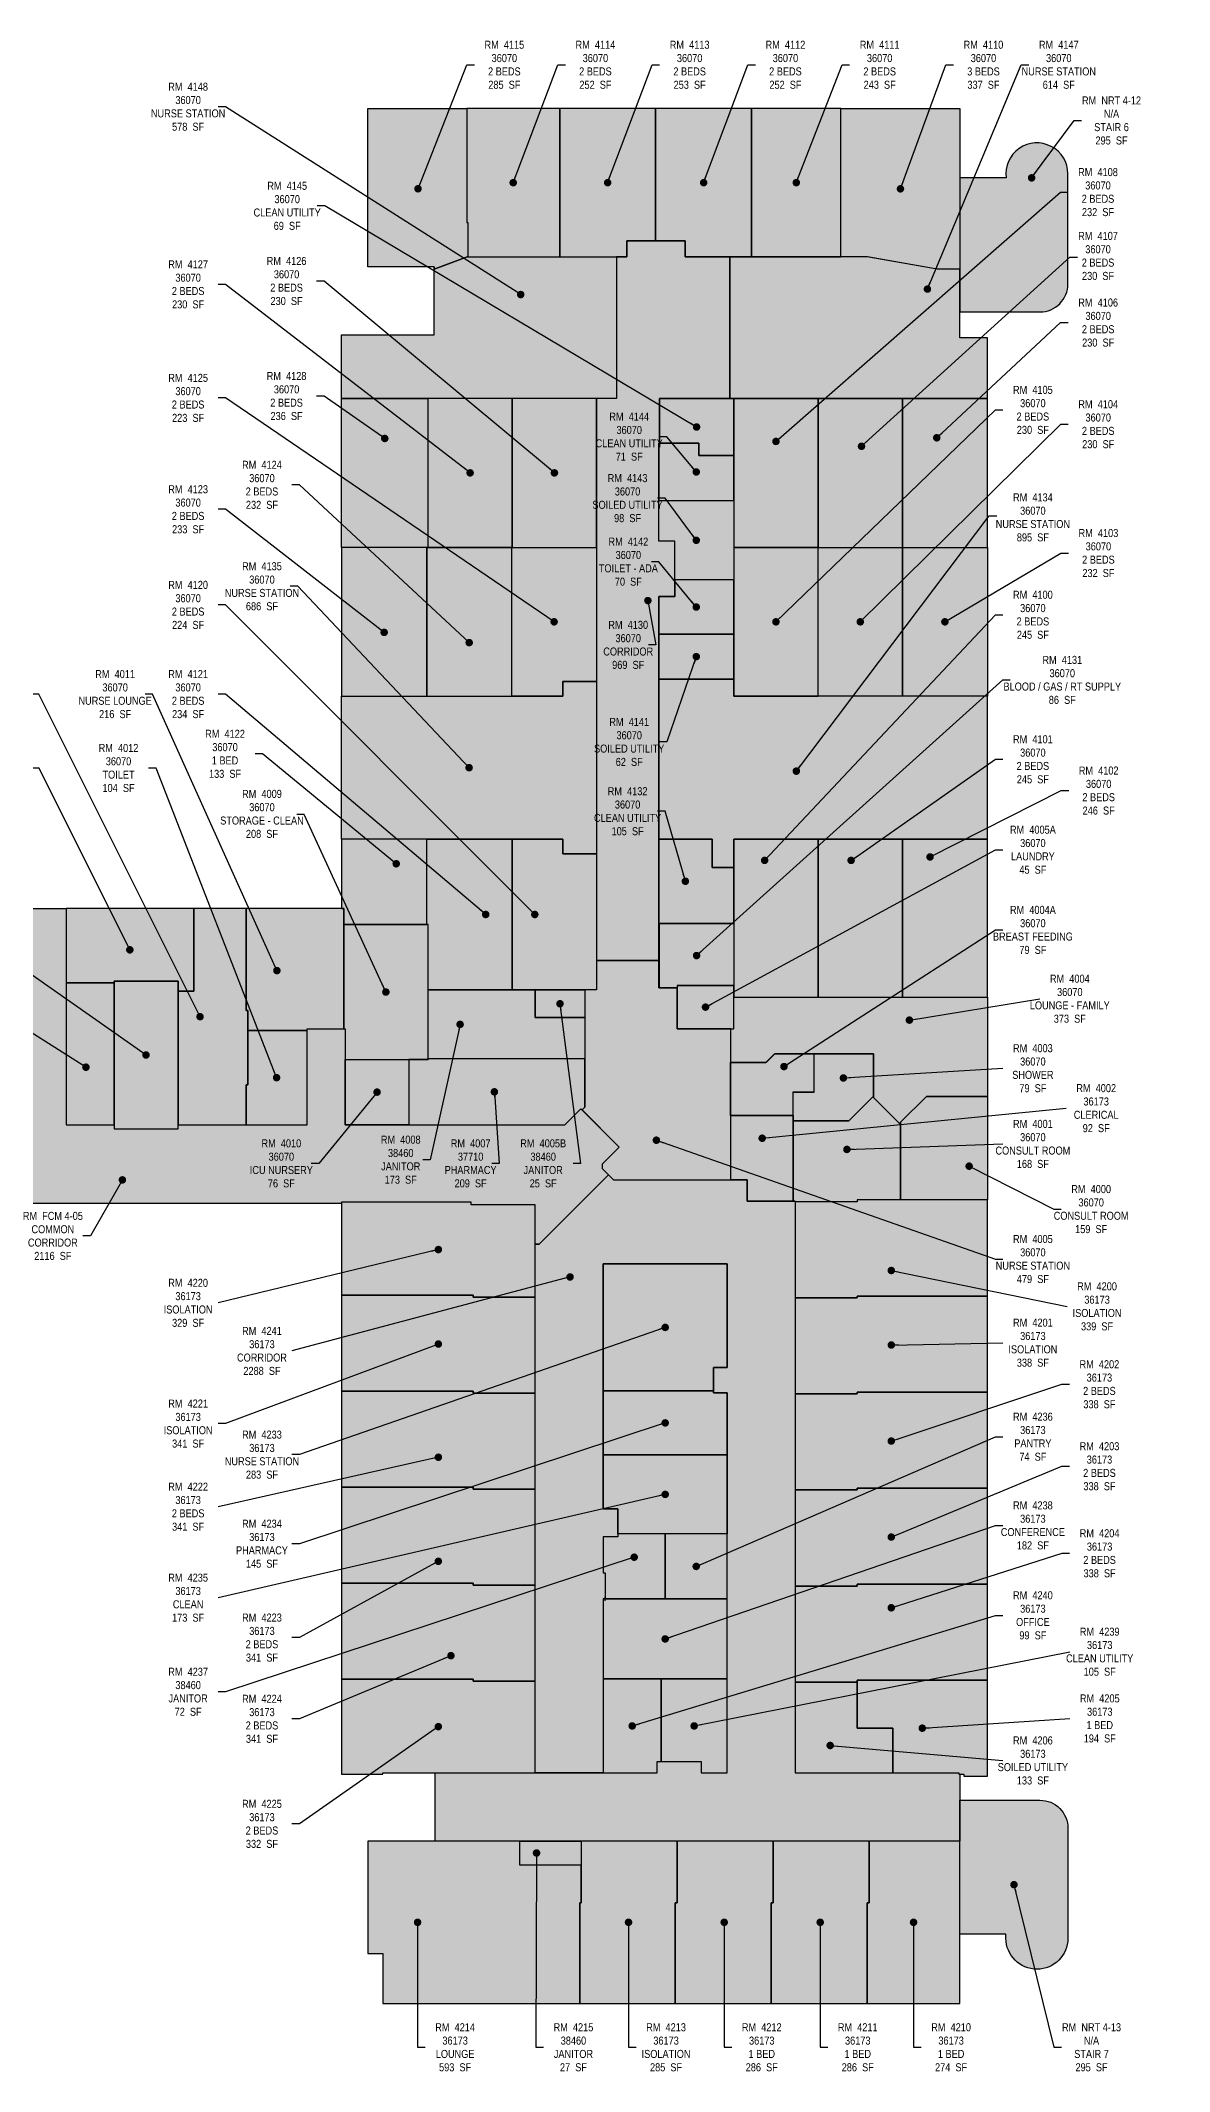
# Model space of a CAD drawing. Header units: inches. Extents: x 1552 to 7820, y 1550 to 4851.
# Drawn here: x 5986 to 7820, y 1551 to 4851 of the extents above; entities that cross this region are included whole.
import ezdxf

# ---------------------------------------------------------------- set-up
doc = ezdxf.new("R2010")
doc.units = ezdxf.units.IN
doc.header["$MEASUREMENT"] = 0
for name, color, linetype in [('0-LABEL', 3, 'Continuous'), ('1-NRT', 200, 'Continuous'), ('1-NRT-PTN', 253, 'Continuous'), ('3-FCM', 190, 'Continuous'), ('3-FCM-PTN', 9, 'Continuous'), ('4-OCC', 6, 'Continuous'), ('4-OCC-PTN', 95, 'Continuous')]:
    doc.layers.add(name, color=color, linetype=linetype)
doc.styles.add('ArialN', font='ARIALN.TTF')
doc.dimstyles.new('AB-195', dxfattribs={"dimscale": 195, "dimtxt": 0.070312, "dimasz": 0.0625, "dimexe": 0.0625, "dimexo": 0.125, "dimgap": 0.25, "dimtad": 0, "dimdec": 4, "dimrnd": 0.0625, "dimzin": 0, "dimdsep": 46, "dimlunit": 4, "dimtxsty": 'ArialN', "dimblk": 'ARCHTICK', "dimcen": 0.0625, "dimclrd": 256, "dimclre": 256, "dimclrt": 256, "dimadec": 0, "dimazin": 0, "dimtfac": 1, "dimtdec": 4, "dimtofl": 0, "dimtmove": 2, "dimatfit": 3, "dimldrblk": 'DOT', "dimfxl": 1, "dimfrac": 2, "dimtolj": 1, "dimtzin": 0, "dimlwd": -1, "dimlwe": -1, "dimarcsym": 0})

# ---------------------------------------------------------------- blocks, each defined once
blk = doc.blocks.new('_ArchTick')
at = {"const_width": 0.15}
blk.add_lwpolyline([(-0.5, -0.5), (0.5, 0.5)], dxfattribs=at)
blk = doc.blocks.new('_Dot')
at = {"lineweight": -2}
blk.add_line((-0.5, 0), (-1, 0), dxfattribs=at)
at = {"const_width": 0.5}
blk.add_lwpolyline([(-0.25, 0, 1), (0.25, 0, 1)], format="xyb", close=True, dxfattribs=at)

msp = doc.modelspace()

# ---------------------------------------------------------------- hatches: boundary and pattern name
at = {"layer": '1-NRT-PTN'}
h = msp.add_hatch(color=256, dxfattribs=at)
edge = h.paths.add_edge_path()
edge.add_line((7480, 4410), (7610, 4410))
edge.add_arc((7610, 4455.5), 45.5, 270, 360)
edge.add_line((7655.5, 4455.5), (7655.5, 4634.3))
edge.add_arc((7605.1, 4634.3), 50.4, 359.9995, 547.4137)
edge.add_line((7555.2, 4627.7), (7480, 4627.7))
edge.add_line((7480, 4627.7), (7480, 4410))
msp.add_hatch(color=256, dxfattribs=at).paths.add_polyline_path([(6105.3, 3322.7), (6105.3, 3165.2), (6105.3, 3082.7), (6209.3, 3082.7), (6209.3, 3322.7)])
h = msp.add_hatch(color=256, dxfattribs=at)
edge = h.paths.add_edge_path()
edge.add_line((7480, 1774.2), (7480, 1992))
edge.add_line((7480, 1992), (7610, 1992))
edge.add_arc((7610, 1946.5), 45.5, 0, 90, ccw=False)
edge.add_line((7655.5, 1946.5), (7655.5, 1767.7))
edge.add_arc((7605.1, 1767.7), 50.4, -180, 0, ccw=False)
edge.add_line((7554.7, 1767.7), (7554.7, 1774.2))
edge.add_line((7554.7, 1774.2), (7480, 1774.2))
at = {"layer": '3-FCM-PTN'}
msp.add_hatch(color=256, dxfattribs=at).paths.add_polyline_path([(5387, 2957.2), (5387, 3090.5), (5546.3, 3090.5), (5546.3, 3113.2), (5601.5, 3113.2), (5601.5, 3082.7), (5925.3, 3082.7), (5925.3, 3323.2), (5857, 3323.2), (5857, 3321.2), (5546.3, 3321.2), (5546.3, 3318), (5387, 3318), (5387, 3444.7), (5442.3, 3444.7), (5442.3, 3438.2), (5651, 3438.2), (5651, 3440.5), (6027.3, 3440.5), (6027.3, 3089.2), (6105.3, 3089.2), (6105.3, 3082.7), (6209.3, 3082.7), (6209.3, 3089.2), (6419, 3089.2), (6419, 3245), (6481, 3245), (6481, 3089.2), (6838, 3089.2), (6864.1, 3115.3), (6926.3, 3053), (6898.8, 3025.5), (6898.8, 3018.2), (6908.8, 3008.2), (6796.3, 2895.6), (6789.8, 2895.6), (6789.8, 2959.2), (6685.8, 2959.2), (6685.8, 2963.7), (6481, 2963.7), (6475, 2963.7), (6475, 2961.5), (5651, 2961.5), (5651, 2963.7), (5442.3, 2963.7), (5442.3, 2957.2)])
at = {"layer": '4-OCC-PTN'}
for color, points in [(14, [(6518, 4740.5), (6678.5, 4740.5), (6678.5, 4555.5), (6680.5, 4555.5), (6680.5, 4499.5), (6625.5, 4479.7), (6625.5, 4483.5), (6518, 4483.5)]), (14, [(6829.5, 4499.5), (6829.5, 4740.5), (6678.5, 4740.5), (6678.5, 4555.5), (6680.5, 4555.5), (6680.5, 4499.5)]), (14, [(6829.5, 4499.5), (6938.5, 4499.5), (6938.5, 4525.5), (6983, 4525.5), (6985.5, 4525.5), (6985.5, 4740.5), (6829.5, 4740.5)]), (14, [(6985.5, 4525.5), (7033.5, 4525.6), (7033.5, 4499.5), (7139, 4499.5), (7141.5, 4499.5), (7141.5, 4740.5), (6985.5, 4740.5)]), (14, [(7286.5, 4499.5), (7286.5, 4740.5), (7141.5, 4740.5), (7141.5, 4499.5)]), (14, [(7286.5, 4499.5), (7286.5, 4740.5), (7480, 4740.5), (7480, 4479.5), (7443.2, 4479.5), (7332, 4499.1), (7329.8, 4499.5)]), (14, [(6990.5, 3356.5), (6990.5, 3947.5), (7016.5, 3947.5), (7016.5, 4037.5), (6990.5, 4037.5), (6990.5, 4196.5), (6991.5, 4196.5), (6991.5, 4269.5), (7106.2, 4269.5), (7106.2, 4499.5), (7033.5, 4499.5), (7033.5, 4525.6), (6938.5, 4525.5), (6938.5, 4499.5), (6922, 4499.5), (6922, 4269.5), (6889.5, 4269.5), (6889.5, 3356.5)]), (14, [(6475, 4373), (6625.5, 4373), (6625.5, 4479.7), (6631.4, 4481.9), (6679, 4499.5), (6685, 4499.5), (6922, 4499.5), (6922, 4269.5), (6475, 4269.5)]), (14, [(7106.2, 4269.5), (7524.5, 4269.5), (7524.5, 4367.7), (7480, 4367.7), (7480, 4479.5), (7443.2, 4479.5), (7329.8, 4499.5), (7106.2, 4499.5)]), (14, [(6475, 4269.5), (6613, 4269.5), (6615.5, 4269.5), (6615.5, 4027.5), (6475, 4027.5)]), (14, [(6752.5, 4027.5), (6752.5, 4269.5), (6615.5, 4269.5), (6615.5, 4027.5)]), (14, [(6889.5, 4027.5), (6889.5, 4269.5), (6752.5, 4269.5), (6752.5, 4027.5)]), (14, [(7106.2, 4269.5), (6991.5, 4269.5), (6991.5, 4200), (6991.5, 4196.5), (7055.5, 4196.5), (7055.5, 4176.5), (7110, 4176.5), (7112.5, 4176.5), (7112.5, 4269.5)]), (14, [(7249.5, 4027.5), (7249.5, 4269.5), (7112.5, 4269.5), (7112.5, 4027.5)]), (14, [(7386.5, 4027.5), (7386.5, 4269.5), (7249.5, 4269.5), (7249.5, 4027.5)]), (14, [(7524.5, 4027.5), (7524.5, 4269.5), (7386.5, 4269.5), (7386.5, 4027.5)]), (14, [(6990.5, 4103.5), (7112.5, 4103.5), (7112.5, 4176.5), (7055.5, 4176.5), (7055.5, 4196.5), (6993, 4196.5), (6990.5, 4196.5)]), (14, [(7016.5, 4037.5), (6990.5, 4037.5), (6990.5, 4103.5), (7112.5, 4103.5), (7112.5, 3977), (7112.5, 3974.5), (7016.5, 3974.5)]), (14, [(6613.5, 3785.5), (6613.5, 4027.5), (6475, 4027.5), (6475, 3785.5)]), (14, [(6751.5, 3785.5), (6751.5, 4027.5), (6613.5, 4027.5), (6613.5, 3785.5)]), (14, [(6751.5, 4027.5), (6889.5, 4027.5), (6889.5, 3809.5), (6834.5, 3809.5), (6834.5, 3785.5), (6751.5, 3785.5)]), (14, [(7249.5, 4027.5), (7112.5, 4027.5), (7112.5, 3785.5), (7249.5, 3785.5)]), (14, [(7249.5, 3785.5), (7249.5, 4027.5), (7386.5, 4027.5), (7386.5, 3785.5)]), (14, [(7386.5, 3785.5), (7386.5, 4027.5), (7524.5, 4027.5), (7524.5, 3785.5)]), (14, [(6990.5, 3886.5), (7112.5, 3886.5), (7112.5, 3974.5), (7016.5, 3974.5), (7016.5, 3947.5), (6990.5, 3947.5)]), (14, [(6990.5, 3813.5), (7112.5, 3813.5), (7112.5, 3886.5), (6990.5, 3886.5)]), (14, [(6475, 3553.5), (6475, 3785.5), (6834.5, 3785.5), (6834.5, 3809.5), (6887, 3809.5), (6889.5, 3809.5), (6889.5, 3529.5), (6834.5, 3529.5), (6834.5, 3553.5)]), (14, [(7112.5, 3553.5), (7524.5, 3553.5), (7524.5, 3785.5), (7112.5, 3785.5), (7112.5, 3813.5), (6990.5, 3813.5), (6990.5, 3553.5), (7077.5, 3553.5), (7077.5, 3507.5), (7110, 3507.5), (7112.5, 3507.5)]), (14, [(6613.5, 3424), (6613.5, 3553.5), (6475, 3553.5), (6475, 3440.5), (6478.5, 3440.5), (6478.5, 3414.5), (6613.5, 3414.5)]), (14, [(6752.5, 3553.5), (6752.5, 3308.5), (6615.7, 3308.5), (6615.7, 3414.5), (6613.5, 3414.5), (6613.5, 3553.5)]), (14, [(6834.5, 3553.5), (6834.5, 3529.5), (6887, 3529.5), (6889.5, 3529.5), (6889.5, 3308.5), (6752.5, 3308.5), (6752.5, 3553.5)]), (14, [(6990.5, 3553.5), (6990.5, 3416.5), (7010, 3416.5), (7112.5, 3416.5), (7112.5, 3507.5), (7077.5, 3507.5), (7077.5, 3553.5)]), (14, [(7112.5, 3296.5), (7245, 3296.5), (7249.5, 3296.5), (7249.5, 3553.5), (7112.5, 3553.5)]), (14, [(7386.5, 3296.5), (7386.5, 3553.5), (7249.5, 3553.5), (7249.5, 3296.5)]), (14, [(7386.5, 3296.5), (7524.5, 3296.5), (7524.5, 3553.5), (7386.5, 3553.5)]), (44, [(6027.3, 3320.2), (6105.3, 3320.2), (6105.3, 3322.7), (6209.3, 3322.7), (6209.3, 3306.7), (6234.8, 3306.7), (6234.8, 3440.5), (6027.3, 3440.5)]), (237, [(6320, 3089.2), (6320, 3151.8), (6320, 3154.3), (6323, 3154.3), (6323, 3275.2), (6320, 3275.2), (6320, 3440.5), (6234.8, 3440.5), (6234.8, 3306.7), (6209.3, 3306.7), (6209.3, 3089.2)]), (14, [(6478.5, 3245), (6478.5, 3440.5), (6320, 3440.5), (6320, 3275.2), (6323, 3275.2), (6323, 3242.5), (6419, 3242.5), (6419, 3245)]), (14, [(6615.7, 3195.5), (6615.7, 3414.5), (6478.5, 3414.5), (6478.5, 3245), (6481, 3245), (6481, 3195.5)]), (14, [(6991, 3312), (7018.5, 3312), (7021, 3312), (7021, 3313), (7021, 3315.5), (7113, 3315.5), (7113, 3416.5), (6991, 3416.5)]), (14, [(7107.5, 3000), (7107.5, 3245.5), (7020.5, 3245.5), (7020.5, 3312), (6990.5, 3312), (6990.5, 3356.5), (6889.5, 3356.5), (6889.5, 3308.5), (6870.5, 3308.5), (6870.5, 3118.2), (6865.8, 3113.5), (6926.3, 3053), (6898.8, 3025.5), (6898.8, 3018.2), (6917, 3000)]), (20, [(6027.3, 3320.2), (6027.3, 3089.2), (6105.3, 3089.2), (6105.3, 3320.2)]), (201, [(6870.5, 3263.5), (6870.5, 3196.5), (6615.7, 3196.5), (6615.7, 3308.5), (6789.5, 3308.5), (6789.5, 3263.5)]), (201, [(6868, 3263.5), (6789.5, 3263.5), (6789.5, 3308.5), (6870.5, 3308.5), (6870.5, 3263.5)]), (14, [(7020.5, 3315.5), (7020.5, 3245.5), (7112.5, 3245.5), (7112.5, 3315.5)]), (14, [(7107.5, 3190.5), (7107.5, 3245.5), (7112.5, 3245.5), (7112.5, 3296.5), (7524.5, 3296.5), (7524.5, 3135.5), (7425.6, 3135.5), (7383.5, 3093.4), (7383.5, 3089.6), (7339.5, 3133.6), (7339.5, 3204.5), (7179, 3204.5), (7165, 3190.5)]), (14, [(6419, 3242.5), (6323, 3242.5), (6323, 3154.3), (6320, 3154.3), (6320, 3089.2), (6419, 3089.2)]), (14, [(7109.5, 3190.5), (7164.5, 3190.5), (7178.5, 3204.5), (7242.5, 3204.5), (7242.5, 3145), (7242.5, 3142.5), (7208.5, 3142.5), (7208.5, 3107), (7208.5, 3104.5), (7107, 3104.5), (7107, 3190.5)]), (14, [(7243, 3204.5), (7339.5, 3204.5), (7339.5, 3133.6), (7338.5, 3134.7), (7299.3, 3095.5), (7209, 3095.5), (7209, 3142.5), (7243, 3142.5)]), (14, [(6584.5, 3195.5), (6481, 3195.5), (6481, 3089.2), (6584.5, 3089.2)]), (77, [(6868, 3196.5), (6615.7, 3196.5), (6615.7, 3195.5), (6584.5, 3195.5), (6584.5, 3089.2), (6838, 3089.2), (6864.1, 3115.3), (6865.8, 3113.5), (6870.5, 3118.2), (6870.5, 3196.5)]), (14, [(7209, 3095.5), (7299.3, 3095.5), (7338.5, 3134.7), (7383.5, 3089.6), (7383.5, 2967.2), (7381, 2967.2), (7313, 2967.2), (7313, 2964), (7309.8, 2964), (7212.3, 2964), (7212.3, 2965), (7209, 2965)]), (14, [(7383.5, 2967.2), (7383.5, 3093.4), (7425.6, 3135.5), (7516.5, 3135.5), (7524.5, 3135.5), (7524.5, 2967.2)]), (185, [(7209, 3104.5), (7209, 2965), (7134, 2965), (7134, 3000), (7107.5, 3000), (7107.5, 3104.5)]), (185, [(6789.8, 2895.6), (6796.3, 2895.6), (6908.8, 3008.2), (6917, 3000), (7134, 3000), (7134, 2965), (7212.3, 2965), (7212.3, 2036.2), (7478, 2036.2), (7478, 2034.2), (7480, 2034.2), (7480, 1925.7), (6627.3, 1925.7), (6627.3, 2036.2), (6988, 2036.2), (6988, 2055), (7059.5, 2055), (7059.5, 2036.2), (7101.8, 2036.2), (7101.8, 2653.7), (7079.3, 2653.7), (7079.3, 2695.2), (7101.8, 2695.2), (7101.8, 2863.2), (6900.3, 2863.2), (6900.3, 2465.5), (6923.8, 2465.5), (6923.8, 2419.7), (6900.3, 2419.7), (6900.3, 2361.2), (6903.5, 2361.2), (6903.5, 2319), (6900.3, 2319), (6900.3, 2036.3), (6789.8, 2036.3)]), (185, [(6475, 2812.7), (6689, 2812.7), (6689, 2809.5), (6789.8, 2809.5), (6789.8, 2959.2), (6685.8, 2959.2), (6685.8, 2963.7), (6475, 2963.7)]), (185, [(7212.3, 2808), (7313, 2808), (7313, 2811), (7524.5, 2811), (7524.5, 2967.2), (7313, 2967.2), (7313, 2964), (7212.3, 2964)]), (185, [(6900.3, 2657), (6900.3, 2863.2), (7101.8, 2863.2), (7101.8, 2695.2), (7079.3, 2695.2), (7079.3, 2657)]), (185, [(6475, 2656.7), (6689, 2656.7), (6689, 2653.5), (6789.8, 2653.5), (6789.8, 2809.5), (6689, 2809.5), (6689, 2812.7), (6475, 2812.7)]), (185, [(7212.3, 2652), (7313, 2652), (7313, 2655), (7524.5, 2655), (7524.5, 2811), (7313, 2811), (7313, 2808), (7212.3, 2808)]), (185, [(6475, 2500.7), (6689, 2500.7), (6689, 2497.5), (6789.8, 2497.5), (6789.8, 2653.5), (6689, 2653.5), (6689, 2656.7), (6475, 2656.7)]), (185, [(7079.3, 2657), (7079.3, 2653.7), (7101.8, 2653.7), (7101.8, 2553), (6900.3, 2553), (6900.3, 2657)]), (185, [(7212.3, 2496), (7313, 2496), (7313, 2499), (7524.5, 2499), (7524.5, 2655), (7313, 2655), (7313, 2652), (7212.3, 2652)]), (185, [(7101.8, 2424.6), (6923.8, 2424.6), (6923.8, 2465.5), (6900.3, 2465.5), (6900.3, 2553), (7101.8, 2553)]), (185, [(6475, 2344.7), (6689, 2344.7), (6689, 2341.5), (6789.8, 2341.5), (6789.8, 2497.5), (6689, 2497.5), (6689, 2500.7), (6475, 2500.7)]), (185, [(7212.3, 2340), (7313, 2340), (7313, 2343), (7524.5, 2343), (7524.5, 2499), (7313, 2499), (7313, 2496), (7212.3, 2496)]), (201, [(6923.8, 2424.6), (6923.8, 2419.7), (6900.3, 2419.7), (6900.3, 2361.2), (6903.5, 2361.2), (6903.5, 2319), (7001, 2319), (7001, 2424.6)]), (185, [(7001, 2424.6), (7001, 2319), (7101.8, 2319), (7101.8, 2424.6)]), (185, [(6475, 2188.7), (6689, 2188.7), (6689, 2185.5), (6789.8, 2185.5), (6789.8, 2341.5), (6689, 2341.5), (6689, 2344.7), (6475, 2344.7)]), (185, [(7212.3, 2184), (7313, 2184), (7313, 2187), (7524.5, 2187), (7524.5, 2343), (7313, 2343), (7313, 2340), (7212.3, 2340)]), (185, [(6900.3, 2189), (7101.8, 2189), (7101.8, 2319), (6900.3, 2319)]), (185, [(6475, 2188.7), (6475, 2034.2), (6542, 2034.2), (6542, 2036.2), (6789.8, 2036.2), (6789.8, 2185.5), (6689, 2185.5), (6689, 2188.7)]), (185, [(6994.5, 2189), (6900.3, 2189), (6900.3, 2036.2), (6988, 2036.2), (6988, 2055), (6994.5, 2055)]), (185, [(6994.5, 2189), (6994.5, 2055), (7059.5, 2055), (7059.5, 2036.2), (7101.8, 2036.2), (7101.8, 2189)]), (185, [(7370.8, 2036.2), (7370.8, 2109.2), (7313, 2109.2), (7313, 2184), (7212.3, 2184), (7212.3, 2036.2)]), (185, [(7370.8, 2036.2), (7478, 2036.2), (7478, 2034.2), (7486.5, 2034.2), (7486.5, 2031), (7524.5, 2031), (7524.5, 2187), (7313, 2187), (7313, 2109.2), (7370.8, 2109.2)]), (185, [(6862.4, 1661.5), (6862.4, 1825), (6864.5, 1825), (6864.5, 1886.7), (6765, 1886.7), (6765, 1925.7), (6518, 1925.7), (6518, 1743), (6542, 1743), (6542, 1661.5)]), (201, [(6864.5, 1925.7), (6864.5, 1886.7), (6765, 1886.7), (6765, 1925.7)]), (185, [(7017.3, 1661.5), (7017.3, 1825), (7020.5, 1825), (7020.5, 1925.7), (6864.5, 1925.7), (6864.5, 1825), (6862.4, 1825), (6862.4, 1661.5)]), (185, [(7173.3, 1661.5), (7173.3, 1825), (7176.5, 1825), (7176.5, 1925.7), (7020.5, 1925.7), (7020.5, 1825), (7017.3, 1825), (7017.3, 1661.5)]), (185, [(7329.3, 1661.5), (7329.3, 1825), (7332.5, 1825), (7332.5, 1925.7), (7176.5, 1925.7), (7176.5, 1825), (7173.3, 1825), (7173.3, 1661.5)]), (185, [(7332.5, 1925.7), (7332.5, 1825), (7329.3, 1825), (7329.3, 1661.5), (7480, 1661.5), (7480, 1925.7)])]:
    msp.add_hatch(color=color, dxfattribs=at).paths.add_polyline_path(points)

# ---------------------------------------------------------------- linework, layer by layer
at = {"layer": '1-NRT'}
for points in [[(7480, 4410), (7610, 4410, 0.414214), (7655.5, 4455.5), (7655.5, 4634.3, 1.066888), (7555.2, 4627.7), (7480, 4627.7), (7480, 4410)], [(7480, 1774.2), (7480, 1992), (7610, 1992, -0.414214), (7655.5, 1946.5), (7655.5, 1767.7, -1), (7554.7, 1767.7), (7554.7, 1774.2), (7480, 1774.2)]]:
    msp.add_lwpolyline(points, format="xyb", dxfattribs=at)
msp.add_lwpolyline([(6105.3, 3322.7), (6105.3, 3165.2), (6105.3, 3165.2), (6105.3, 3082.7), (6209.3, 3082.7), (6209.3, 3322.7)], close=True, dxfattribs=at)
at = {"layer": '3-FCM'}
msp.add_lwpolyline([(5651, 3440.5), (6027.3, 3440.5), (6027.3, 3089.2), (6105.3, 3089.2), (6105.3, 3082.7), (6209.3, 3082.7), (6209.3, 3089.2), (6419, 3089.2), (6419, 3245), (6481, 3245), (6481, 3089.2), (6838, 3089.2), (6864.1, 3115.3), (6926.3, 3053), (6898.8, 3025.5), (6898.8, 3018.2), (6908.8, 3008.2), (6796.3, 2895.6), (6789.8, 2895.6), (6789.8, 2959.2), (6685.8, 2959.2), (6685.8, 2963.7), (6481, 2963.7), (6475, 2963.7), (6475, 2961.5), (5651, 2961.5)], dxfattribs=at)
at = {"layer": '4-OCC'}
for p, q in [((6323, 3154.3), (6323, 3275.2)), ((6903.5, 2315.7), (6903.5, 2322.2))]:
    msp.add_line(p, q, dxfattribs=at)
for points in [[(6625.5, 4479.7), (6625.5, 4483.5), (6518, 4483.5), (6518, 4740.5), (6678.5, 4740.5), (6678.5, 4555.5), (6680.5, 4555.5), (6680.5, 4499.5), (6679, 4499.5), (6625.5, 4479.7), (6625.5, 4483.5)], [(6829.5, 4499.5), (6829.5, 4740.5), (6678.5, 4740.5), (6678.5, 4555.5), (6680.5, 4555.5), (6680.5, 4499.5)], [(6829.5, 4499.5), (6938.5, 4499.5), (6938.5, 4525.5), (6983, 4525.5), (6985.5, 4525.5), (6985.5, 4740.5), (6829.5, 4740.5)], [(6985.5, 4525.5), (7033.5, 4525.6), (7033.5, 4499.5), (7139, 4499.5), (7141.5, 4499.5), (7141.5, 4740.5), (6985.5, 4740.5)], [(6990.5, 3356.5), (6990.5, 3947.5), (7016.5, 3947.5), (7016.5, 4037.5), (6990.5, 4037.5), (6990.5, 4196.5), (6991.5, 4196.5), (6991.5, 4269.5), (7106.2, 4269.5), (7106.2, 4499.5), (7033.5, 4499.5), (7033.5, 4525.6), (6938.5, 4525.5), (6938.5, 4499.5), (6922, 4499.5), (6922, 4269.5), (6889.5, 4269.5), (6889.5, 3356.5)], [(6475, 4373), (6475, 4373), (6625.5, 4373), (6625.5, 4479.7), (6631.4, 4481.9), (6679, 4499.5), (6685, 4499.5), (6922, 4499.5), (6922, 4269.5), (6475, 4269.5), (6475, 4373), (6475, 4373)], [(7106.2, 4269.5), (7524.5, 4269.5), (7524.5, 4367.7), (7480, 4367.7), (7480, 4479.5), (7443.2, 4479.5), (7329.8, 4499.5), (7106.2, 4499.5)], [(6475, 4269.5), (6613, 4269.5), (6615.5, 4269.5), (6615.5, 4027.5), (6475, 4027.5)], [(6752.5, 4027.5), (6752.5, 4269.5), (6615.5, 4269.5), (6615.5, 4027.5)], [(6889.5, 4027.5), (6889.5, 4269.5), (6752.5, 4269.5), (6752.5, 4027.5)], [(7106.2, 4269.5), (6991.5, 4269.5), (6991.5, 4200), (6991.5, 4196.5), (7055.5, 4196.5), (7055.5, 4176.5), (7110, 4176.5), (7112.5, 4176.5), (7112.5, 4269.5)], [(7249.5, 4027.5), (7249.5, 4269.5), (7112.5, 4269.5), (7112.5, 4027.5)], [(7386.5, 4027.5), (7386.5, 4269.5), (7249.5, 4269.5), (7249.5, 4027.5)], [(7524.5, 4027.5), (7524.5, 4269.5), (7386.5, 4269.5), (7386.5, 4027.5)], [(7016.5, 4037.5), (6990.5, 4037.5), (6990.5, 4103.5), (7112.5, 4103.5), (7112.5, 3977), (7112.5, 3974.5), (7016.5, 3974.5)], [(6613.5, 3785.5), (6613.5, 4027.5), (6475, 4027.5), (6475, 3785.5)], [(6751.5, 3785.5), (6751.5, 4027.5), (6613.5, 4027.5), (6613.5, 3785.5)], [(6751.5, 4027.5), (6889.5, 4027.5), (6889.5, 3809.5), (6834.5, 3809.5), (6834.5, 3785.5), (6751.5, 3785.5)], [(7249.5, 4027.5), (7112.5, 4027.5), (7112.5, 3785.5), (7249.5, 3785.5)], [(7249.5, 3785.5), (7249.5, 4027.5), (7386.5, 4027.5), (7386.5, 3785.5)], [(7386.5, 3785.5), (7386.5, 4027.5), (7524.5, 4027.5), (7524.5, 3785.5)], [(6990.5, 3813.5), (7112.5, 3813.5), (7112.5, 3886.5), (6990.5, 3886.5)], [(6475, 3553.5), (6475, 3785.5), (6834.5, 3785.5), (6834.5, 3809.5), (6887, 3809.5), (6889.5, 3809.5), (6889.5, 3529.5), (6834.5, 3529.5), (6834.5, 3553.5)], [(6613.5, 3424), (6613.5, 3553.5), (6475, 3553.5), (6475, 3440.5), (6478.5, 3440.5), (6478.5, 3414.5), (6613.5, 3414.5)], [(6752.5, 3553.5), (6752.5, 3308.5), (6615.7, 3308.5), (6615.7, 3414.5), (6613.5, 3414.5), (6613.5, 3553.5)], [(6990.5, 3553.5), (6990.5, 3416.5), (7010, 3416.5), (7112.5, 3416.5), (7112.5, 3507.5), (7077.5, 3507.5), (7077.5, 3553.5)], [(7112.5, 3296.5), (7245, 3296.5), (7249.5, 3296.5), (7249.5, 3553.5), (7112.5, 3553.5)], [(7386.5, 3296.5), (7386.5, 3553.5), (7249.5, 3553.5), (7249.5, 3296.5)], [(7386.5, 3296.5), (7524.5, 3296.5), (7524.5, 3553.5), (7386.5, 3553.5)], [(6027.3, 3320.2), (6105.3, 3320.2), (6105.3, 3322.7), (6209.3, 3322.7), (6209.3, 3306.7), (6234.8, 3306.7), (6234.8, 3440.5), (6027.3, 3440.5)], [(6320, 3089.2), (6320, 3151.8), (6320, 3154.3), (6323, 3154.3), (6323, 3275.2), (6320, 3275.2), (6320, 3440.5), (6234.8, 3440.5), (6234.8, 3306.7), (6209.3, 3306.7), (6209.3, 3089.2)], [(6478.5, 3245), (6478.5, 3440.5), (6320, 3440.5), (6320, 3275.2), (6323, 3275.2), (6323, 3242.5), (6419, 3242.5), (6419, 3245)], [(6615.7, 3195.5), (6615.7, 3414.5), (6615.7, 3414.5), (6478.5, 3414.5), (6478.5, 3245), (6481, 3245), (6481, 3195.5)], [(6991, 3312), (7018.5, 3312), (7021, 3312), (7021, 3313), (7021, 3315.5), (7113, 3315.5), (7113, 3416.5), (6991, 3416.5)], [(7107.5, 3000), (7107.5, 3245.5), (7020.5, 3245.5), (7020.5, 3312), (6990.5, 3312), (6990.5, 3356.5), (6889.5, 3356.5), (6889.5, 3308.5), (6870.5, 3308.5), (6870.5, 3118.2), (6865.8, 3113.5), (6926.3, 3053), (6898.8, 3025.5), (6898.8, 3018.2), (6917, 3000), (7107.5, 3000)], [(6027.3, 3320.2), (6027.3, 3089.2), (6105.3, 3089.2), (6105.3, 3320.2), (6027.3, 3320.2)], [(6870.5, 3263.5), (6870.5, 3196.5), (6615.7, 3196.5), (6615.7, 3308.5), (6789.5, 3308.5), (6789.5, 3263.5)], [(6868, 3263.5), (6789.5, 3263.5), (6789.5, 3308.5), (6870.5, 3308.5), (6870.5, 3263.5)], [(7020.5, 3315.5), (7020.5, 3245.5), (7112.5, 3245.5), (7112.5, 3315.5)], [(7107.5, 3190.5), (7107.5, 3245.5), (7112.5, 3245.5), (7112.5, 3296.5), (7524.5, 3296.5), (7524.5, 3135.5), (7425.6, 3135.5), (7383.5, 3093.4), (7383.5, 3089.6), (7339.5, 3133.6), (7339.5, 3204.5), (7179, 3204.5), (7165, 3190.5), (7107.5, 3190.5)], [(6419, 3242.5), (6323, 3242.5), (6323, 3154.3), (6320, 3154.3), (6320, 3089.2), (6419, 3089.2)], [(7243, 3204.5), (7339.5, 3204.5), (7339.5, 3133.6), (7338.5, 3134.7), (7299.3, 3095.5), (7209, 3095.5), (7209, 3142.5), (7243, 3142.5)], [(6584.5, 3193), (6584.5, 3089.2), (6481, 3089.2), (6481, 3195.5), (6584.5, 3195.5)], [(6868, 3196.5), (6615.7, 3196.5), (6615.7, 3195.5), (6584.5, 3195.5), (6584.5, 3089.2), (6838, 3089.2), (6864.1, 3115.3), (6865.8, 3113.5), (6870.5, 3118.2), (6870.5, 3196.5)], [(7209, 3104.5), (7209, 2965), (7134, 2965), (7134, 3000), (7107.5, 3000), (7107.5, 3104.5)], [(6789.8, 2895.6), (6796.3, 2895.6), (6908.8, 3008.2), (6917, 3000), (7134, 3000), (7134, 2965), (7212.3, 2965), (7212.3, 2036.2), (7478, 2036.2), (7478, 2034.2), (7480, 2034.2), (7480, 1925.7), (6627.3, 1925.7), (6627.3, 2036.2), (6988, 2036.2), (6988, 2055), (7059.5, 2055), (7059.5, 2036.2), (7101.8, 2036.2), (7101.8, 2653.7), (7079.3, 2653.7), (7079.3, 2695.2), (7101.8, 2695.2), (7101.8, 2863.2), (6900.3, 2863.2), (6900.3, 2465.5), (6923.8, 2465.5), (6923.8, 2419.7), (6900.3, 2419.7), (6900.3, 2361.2), (6903.5, 2361.2), (6903.5, 2319), (6900.3, 2319), (6900.3, 2036.3), (6789.8, 2036.3)], [(6475, 2812.7), (6689, 2812.7), (6689, 2809.5), (6789.8, 2809.5), (6789.8, 2959.2), (6685.8, 2959.2), (6685.8, 2963.7), (6475, 2963.7)], [(7212.3, 2808), (7313, 2808), (7313, 2811), (7524.5, 2811), (7524.5, 2967.2), (7313, 2967.2), (7313, 2964), (7212.3, 2964)], [(6900.3, 2657), (6900.3, 2863.2), (7101.8, 2863.2), (7101.8, 2695.2), (7079.3, 2695.2), (7079.3, 2657)], [(6475, 2656.7), (6689, 2656.7), (6689, 2653.5), (6789.8, 2653.5), (6789.8, 2809.5), (6689, 2809.5), (6689, 2812.7), (6475, 2812.7)], [(7212.3, 2652), (7313, 2652), (7313, 2655), (7524.5, 2655), (7524.5, 2811), (7313, 2811), (7313, 2808), (7212.3, 2808)], [(6475, 2500.7), (6689, 2500.7), (6689, 2497.5), (6789.8, 2497.5), (6789.8, 2653.5), (6689, 2653.5), (6689, 2656.7), (6475, 2656.7)], [(7079.3, 2657), (7079.3, 2653.7), (7101.8, 2653.7), (7101.8, 2553), (6900.3, 2553), (6900.3, 2657)], [(7212.3, 2496), (7313, 2496), (7313, 2499), (7524.5, 2499), (7524.5, 2655), (7313, 2655), (7313, 2652), (7212.3, 2652)], [(7101.8, 2424.6), (6923.8, 2424.6), (6923.8, 2465.5), (6900.3, 2465.5), (6900.3, 2553), (7101.8, 2553)], [(6475, 2344.7), (6689, 2344.7), (6689, 2341.5), (6789.8, 2341.5), (6789.8, 2497.5), (6689, 2497.5), (6689, 2500.7), (6475, 2500.7)], [(7212.3, 2340), (7313, 2340), (7313, 2343), (7524.5, 2343), (7524.5, 2499), (7313, 2499), (7313, 2496), (7212.3, 2496)], [(6923.8, 2424.6), (6923.8, 2419.7), (6900.3, 2419.7), (6900.3, 2361.2), (6903.5, 2361.2), (6903.5, 2319), (7001, 2319), (7001, 2424.6)], [(7001, 2424.6), (7001, 2319), (7101.8, 2319), (7101.8, 2424.6)], [(6475, 2188.7), (6689, 2188.7), (6689, 2185.5), (6789.8, 2185.5), (6789.8, 2341.5), (6689, 2341.5), (6689, 2344.7), (6475, 2344.7)], [(7212.3, 2184), (7313, 2184), (7313, 2187), (7524.5, 2187), (7524.5, 2343), (7313, 2343), (7313, 2340), (7212.3, 2340)], [(6900.3, 2189), (7101.8, 2189), (7101.8, 2319), (6900.3, 2319)], [(6475, 2188.7), (6475, 2034.2), (6542, 2034.2), (6542, 2036.2), (6789.8, 2036.2), (6789.8, 2185.5), (6689, 2185.5), (6689, 2188.7)], [(6994.5, 2189), (6900.3, 2189), (6900.3, 2036.2), (6988, 2036.2), (6988, 2055), (6994.5, 2055)], [(6994.5, 2189), (6994.5, 2055), (7059.5, 2055), (7059.5, 2036.2), (7101.8, 2036.2), (7101.8, 2189)], [(7370.8, 2036.2), (7370.8, 2109.2), (7313, 2109.2), (7313, 2184), (7212.3, 2184), (7212.3, 2036.2)], [(7370.8, 2036.2), (7478, 2036.2), (7478, 2034.2), (7486.5, 2034.2), (7486.5, 2031), (7524.5, 2031), (7524.5, 2187), (7313, 2187), (7313, 2109.2), (7370.8, 2109.2)], [(6862.4, 1661.5), (6862.4, 1825), (6864.5, 1825), (6864.5, 1886.7), (6765, 1886.7), (6765, 1925.7), (6518, 1925.7), (6518, 1743), (6542, 1743), (6542, 1661.5)], [(6864.5, 1925.7), (6864.5, 1886.7), (6864.5, 1886.7), (6765, 1886.7), (6765, 1925.7)], [(7017.3, 1661.5), (7017.3, 1825), (7020.5, 1825), (7020.5, 1925.7), (6864.5, 1925.7), (6864.5, 1825), (6862.4, 1825), (6862.4, 1661.5)], [(7173.3, 1661.5), (7173.3, 1825), (7176.5, 1825), (7176.5, 1925.7), (7020.5, 1925.7), (7020.5, 1825), (7017.3, 1825), (7017.3, 1661.5)], [(7329.3, 1661.5), (7329.3, 1825), (7332.5, 1825), (7332.5, 1925.7), (7176.5, 1925.7), (7176.5, 1825), (7173.3, 1825), (7173.3, 1661.5)], [(7332.5, 1925.7), (7332.5, 1825), (7329.3, 1825), (7329.3, 1661.5), (7480, 1661.5), (7480, 1925.7)]]:
    msp.add_lwpolyline(points, close=True, dxfattribs=at)
for points in [[(7286.5, 4499.5), (7286.5, 4740.5), (7141.5, 4740.5), (7141.5, 4499.5), (7286.5, 4499.5)], [(7286.5, 4499.5), (7286.5, 4740.5), (7480, 4740.5), (7480, 4479.5), (7443.2, 4479.5), (7332, 4499.1), (7329.8, 4499.5), (7286.5, 4499.5)], [(6990.5, 4103.5), (7112.5, 4103.5), (7112.5, 4176.5), (7055.5, 4176.5), (7055.5, 4196.5), (6993, 4196.5), (6990.5, 4196.5), (6990.5, 4103.5)], [(6990.5, 3886.5), (7112.5, 3886.5), (7112.5, 3974.5), (7016.5, 3974.5), (7016.5, 3947.5), (6990.5, 3947.5), (6990.5, 3886.5)], [(7112.5, 3553.5), (7524.5, 3553.5), (7524.5, 3785.5), (7112.5, 3785.5), (7112.5, 3813.5), (6990.5, 3813.5), (6990.5, 3553.5), (7077.5, 3553.5), (7077.5, 3507.5), (7110, 3507.5), (7112.5, 3507.5), (7112.5, 3553.5)], [(6834.5, 3553.5), (6834.5, 3529.5), (6887, 3529.5), (6889.5, 3529.5), (6889.5, 3308.5), (6752.5, 3308.5), (6752.5, 3553.5), (6834.5, 3553.5)], [(7109.5, 3190.5), (7164.5, 3190.5), (7178.5, 3204.5), (7242.5, 3204.5), (7242.5, 3145), (7242.5, 3142.5), (7208.5, 3142.5), (7208.5, 3107), (7208.5, 3104.5), (7107, 3104.5), (7107, 3190.5), (7109.5, 3190.5)], [(7209, 3095.5), (7299.3, 3095.5), (7338.5, 3134.7), (7383.5, 3089.6), (7383.5, 2967.2), (7381, 2967.2), (7313, 2967.2), (7313, 2964), (7309.8, 2964), (7212.3, 2964), (7212.3, 2965), (7209, 2965), (7209, 3095.5)], [(7383.5, 2967.2), (7383.5, 3093.4), (7425.6, 3135.5), (7516.5, 3135.5), (7524.5, 3135.5), (7524.5, 2967.2), (7383.5, 2967.2)]]:
    msp.add_lwpolyline(points, dxfattribs=at)

# ---------------------------------------------------------------- texts
at = {"layer": '0-LABEL', "char_height": 13, "attachment_point": 5, "style": 'ArialN'}
for s, insert in [('RM  4115\\P36070\\P2 BEDS\\P285  SF', (6739.6, 4811.5)), ('RM  4114\\P36070\\P2 BEDS\\P252  SF', (6887.6, 4811.5)), ('RM  4113\\P36070\\P2 BEDS\\P253  SF', (7040.7, 4811.5)), ('RM  4112\\P36070\\P2 BEDS\\P252  SF', (7196.4, 4811.5)), ('RM  4111\\P36070\\P2 BEDS\\P243  SF', (7349.5, 4811.5)), ('RM  4110\\P36070\\P3 BEDS\\P337  SF', (7518.2, 4811.5)), ('RM  4147\\P36070\\PNURSE STATION\\P614  SF', (7640.6, 4811.5)), ('RM  4148\\P36070\\PNURSE STATION\\P578  SF', (6225.7, 4743.3)), ('RM  NRT 4-12\\PN/A\\PSTAIR 6\\P295  SF', (7726.3, 4721)), ('RM  4145\\P36070\\PCLEAN UTILITY\\P69  SF', (6386.7, 4582.3)), ('RM  4108\\P36070\\P2 BEDS\\P232  SF', (7704.3, 4604.6)), ('RM  4107\\P36070\\P2 BEDS\\P230  SF', (7704.4, 4500.9)), ('RM  4127\\P36070\\P2 BEDS\\P230  SF', (6225.7, 4454.7)), ('RM  4126\\P36070\\P2 BEDS\\P230  SF', (6385.7, 4460.2)), ('RM  4106\\P36070\\P2 BEDS\\P230  SF', (7704.6, 4392.6)), ('RM  4125\\P36070\\P2 BEDS\\P223  SF', (6225.7, 4270.3)), ('RM  4128\\P36070\\P2 BEDS\\P236  SF', (6385.7, 4273.3)), ('RM  4105\\P36070\\P2 BEDS\\P230  SF', (7598.5, 4250.8)), ('RM  4104\\P36070\\P2 BEDS\\P230  SF', (7704.7, 4227.5)), ('RM  4144\\P36070\\PCLEAN UTILITY\\P71  SF', (6942.5, 4207.3)), ('RM  4124\\P36070\\P2 BEDS\\P232  SF', (6345.7, 4129)), ('RM  4123\\P36070\\P2 BEDS\\P233  SF', (6225.7, 4089.3)), ('RM  4143\\P36070\\PSOILED UTILITY\\P98  SF', (6939.8, 4107.4)), ('RM  4134\\P36070\\PNURSE STATION\\P895  SF', (7598.5, 4076.1)), ('RM  4142\\P36070\\PTOILET - ADA\\P70  SF', (6941.1, 4004.2)), ('RM  4103\\P36070\\P2 BEDS\\P232  SF', (7705, 4018.2)), ('RM  4135\\P36070\\PNURSE STATION\\P686  SF', (6345.7, 3964.2)), ('RM  4120\\P36070\\P2 BEDS\\P224  SF', (6225.7, 3933.9)), ('RM  4100\\P36070\\P2 BEDS\\P245  SF', (7598.5, 3917.9)), ('RM  4130\\P36070\\PCORRIDOR\\P969  SF', (6940.9, 3869)), ('RM  4011\\P36070\\PNURSE LOUNGE\\P216  SF', (6107.1, 3789)), ('RM  4121\\P36070\\P2 BEDS\\P234  SF', (6225.7, 3789)), ('RM  4131\\P36070\\PBLOOD / GAS / RT SUPPLY\\P86  SF', (7646.3, 3812.1)), ('RM  4122\\P36070\\P1 BED\\P133  SF', (6285.7, 3692)), ('RM  4141\\P36070\\PSOILED UTILITY\\P62  SF', (6942.5, 3711.3)), ('RM  4012\\P36070\\PTOILET\\P104  SF', (6112.6, 3669)), ('RM  4101\\P36070\\P2 BEDS\\P245  SF', (7598.5, 3683.1)), ('RM  4102\\P36070\\P2 BEDS\\P246  SF', (7705.4, 3632.3)), ('RM  4009\\P36070\\PSTORAGE - CLEAN\\P208  SF', (6345.7, 3594.4)), ('RM  4132\\P36070\\PCLEAN UTILITY\\P105  SF', (6939.9, 3598.7)), ('RM  4005A\\P36070\\PLAUNDRY\\P45  SF', (7598.5, 3536.2)), ('RM  4004A\\P36070\\PBREAST FEEDING\\P79  SF', (7598.5, 3405.9)), ('RM  4004\\P36070\\PLOUNGE - FAMILY\\P373  SF', (7658.5, 3294.1)), ('RM  4003\\P36070\\PSHOWER\\P79  SF', (7598.5, 3181.2)), ('RM  4002\\P36173\\PCLERICAL\\P92  SF', (7701.4, 3116.3)), ('RM  4008\\P38460\\PJANITOR\\P173  SF', (6571.2, 3032.6)), ('RM  4001\\P36070\\PCONSULT ROOM\\P168  SF', (7598.5, 3058.2)), ('RM  4010\\P36070\\PICU NURSERY\\P76  SF', (6377.2, 3026.6)), ('RM  4007\\P37710\\PPHARMACY\\P209  SF', (6684.8, 3026.6)), ('RM  4005B\\P38460\\PJANITOR\\P25  SF', (6802.7, 3026.6)), ('RM  4000\\P36070\\PCONSULT ROOM\\P159  SF', (7693.2, 2952.3)), ('RM  FCM 4-05\\PCOMMON\\PCORRIDOR\\P2116  SF', (6005.9, 2908.7)), ('RM  4005\\P36070\\PNURSE STATION\\P479  SF', (7598.5, 2871.2)), ('RM  4220\\P36173\\PISOLATION\\P329  SF', (6225.7, 2800)), ('RM  4200\\P36173\\PISOLATION\\P339  SF', (7702.8, 2794.3)), ('RM  4201\\P36173\\PISOLATION\\P338  SF', (7598.5, 2735.3)), ('RM  4241\\P36173\\PCORRIDOR\\P2288  SF', (6345.7, 2721.9)), ('RM  4202\\P36173\\P2 BEDS\\P338  SF', (7706.6, 2667.7)), ('RM  4221\\P36173\\PISOLATION\\P341  SF', (6225.7, 2603.8)), ('RM  4236\\P36173\\PPANTRY\\P74  SF', (7598.5, 2582.5)), ('RM  4233\\P36173\\PNURSE STATION\\P283  SF', (6345.7, 2553.4)), ('RM  4203\\P36173\\P2 BEDS\\P338  SF', (7706.7, 2534.5)), ('RM  4222\\P36173\\P2 BEDS\\P341  SF', (6225.7, 2468.8)), ('RM  4238\\P36173\\PCONFERENCE\\P182  SF', (7598.5, 2438.4)), ('RM  4234\\P36173\\PPHARMACY\\P145  SF', (6345.7, 2408.7)), ('RM  4204\\P36173\\P2 BEDS\\P338  SF', (7706.9, 2393.1)), ('RM  4235\\P36173\\PCLEAN\\P173  SF', (6225.7, 2321)), ('RM  4240\\P36173\\POFFICE\\P99  SF', (7598.5, 2292.3)), ('RM  4223\\P36173\\P2 BEDS\\P341  SF', (6345.7, 2256.1)), ('RM  4239\\P36173\\PCLEAN UTILITY\\P105  SF', (7707.1, 2233.2)), ('RM  4237\\P38460\\PJANITOR\\P72  SF', (6225.7, 2168.1)), ('RM  4224\\P36173\\P2 BEDS\\P341  SF', (6345.7, 2124.2)), ('RM  4205\\P36173\\P1 BED\\P194  SF', (7707.2, 2124.8)), ('RM  4206\\P36173\\PSOILED UTILITY\\P133  SF', (7598.5, 2056.5)), ('RM  4225\\P36173\\P2 BEDS\\P332  SF', (6345.7, 1953.5)), ('RM  4214\\P36173\\PLOUNGE\\P593  SF', (6659.6, 1590.5)), ('RM  4215\\P38460\\PJANITOR\\P27  SF', (6851.9, 1590.5)), ('RM  4213\\P36173\\PISOLATION\\P285  SF', (7002.4, 1590.5)), ('RM  4212\\P36173\\P1 BED\\P286  SF', (7157.9, 1590.5)), ('RM  4211\\P36173\\P1 BED\\P286  SF', (7313.9, 1590.5)), ('RM  4210\\P36173\\P1 BED\\P274  SF', (7465.6, 1590.5)), ('RM  NRT 4-13\\PN/A\\PSTAIR 7\\P295  SF', (7693.8, 1590.5))]:
    msp.add_mtext(s, dxfattribs=dict(at, insert=insert))

# ---------------------------------------------------------------- leaders
at = {"layer": '0-LABEL', "annotation_type": 0, "has_hookline": 1}
for points, hookline_direction, text_width in [([(6599.3, 4610.1), (6678.7, 4811.5), (6690.9, 4811.5)], 0, 62.8), ([(6754, 4620), (6826.7, 4811.5), (6838.9, 4811.5)], 0, 62.7), ([(6907.5, 4620), (6979.8, 4811.5), (6992, 4811.5)], 0, 62.7), ([(7063.5, 4620), (7135.4, 4811.5), (7147.6, 4811.5)], 0, 62.6), ([(7214, 4620), (7288.5, 4811.5), (7300.7, 4811.5)], 0, 60.7), ([(7383.3, 4610), (7457.3, 4811.5), (7469.4, 4811.5)], 0, 62.7), ([(7427.1, 4447.1), (7579.7, 4811.5), (7591.9, 4811.5)], 0, 118.4), ([(6766.2, 4438.2), (6286.7, 4743.3), (6274.5, 4743.3)], 1, 118.4), ([(7596.4, 4627.8), (7665.4, 4721), (7677.6, 4721)], 0, 94), ([(7181, 4199.6), (7643.4, 4604.6), (7655.6, 4604.6)], 0, 62.7), ([(7052, 4223), (6447.7, 4582.3), (6435.5, 4582.3)], 1, 108.4), ([(7320, 4191.7), (7658.7, 4498.9), (7670.9, 4498.9)], 0, 62.7), ([(6684, 4148.5), (6286.7, 4454.7), (6274.5, 4454.7)], 1, 62.7), ([(6821, 4148.5), (6446.7, 4460.2), (6434.5, 4460.2)], 1, 62.7), ([(7442.3, 4205.5), (7643.6, 4392.6), (7655.8, 4392.6)], 0, 62.7), ([(6820.5, 3906.5), (6286.7, 4270.3), (6274.5, 4270.3)], 1, 62.8), ([(6545.3, 4204.4), (6446.7, 4273.3), (6434.5, 4273.3)], 1, 62.7), ([(7181, 3906.5), (7537.5, 4250.8), (7549.7, 4250.8)], 0, 62.8), ([(7318, 3906.5), (7643.8, 4227.5), (7656, 4227.5)], 0, 62.7), ([(7051.5, 4150), (7003.4, 4207.3), (6991.2, 4207.3)], 1, 108.4), ([(6682.5, 3872.7), (6406.7, 4129), (6394.5, 4129)], 1, 62.7), ([(7051.5, 4039), (7000.7, 4107.4), (6988.5, 4107.4)], 1, 113.4), ([(6544.3, 3889.3), (6286.7, 4089.3), (6274.5, 4089.3)], 1, 62.7), ([(7214.1, 3663.9), (7527.5, 4078.9), (7539.7, 4078.9)], 0, 118.4), ([(7051.5, 3930.5), (6990.9, 4004.2), (6978.7, 4004.2)], 1, 95.7), ([(7455.5, 3906.5), (7644.1, 4018.2), (7656.2, 4018.2)], 0, 62.7), ([(6682.3, 3669.5), (6404, 3964.2), (6391.8, 3964.2)], 1, 118.4), ([(6789.1, 3431), (6286.7, 3933.9), (6274.5, 3933.9)], 1, 62.7), ([(6972.9, 3941), (6985.9, 3869), (6973.7, 3869)], 1, 80.1), ([(7162.6, 3518.9), (7537.5, 3917.9), (7549.7, 3917.9)], 0, 62.7), ([(7051.5, 3850), (7003.4, 3711.3), (6991.2, 3711.3)], 1, 113.4), ([(7052, 3364.2), (7549.6, 3812.1), (7561.8, 3812.1)], 0, 190), ([(6245.1, 3264.9), (5983, 3789), (5970.8, 3789)], 1, 62.7), ([(6370, 3339.8), (6168, 3789), (6155.8, 3789)], 1, 117.2), ([(6709.3, 3431), (6286.7, 3789), (6274.5, 3789)], 1, 60.7), ([(6131, 3373.6), (5983.9, 3669), (5971.7, 3669)], 1, 118.4), ([(6369.5, 3165.9), (6173.6, 3669), (6161.4, 3669)], 1, 62.6), ([(6563.9, 3513.4), (6346.7, 3692), (6334.5, 3692)], 1, 62.6), ([(7303.1, 3518.9), (7537.5, 3683.1), (7549.7, 3683.1)], 0, 60.7), ([(7431.4, 3524.5), (7644.5, 3632.3), (7656.7, 3632.3)], 0, 62.6), ([(7033.8, 3485), (7000.8, 3598.7), (6988.6, 3598.7)], 1, 108.4), ([(6547.1, 3305), (6414.5, 3593.3), (6402.3, 3593.3)], 1, 133.8), ([(7066.5, 3280.5), (7537.5, 3536.2), (7549.7, 3536.2)], 0, 73.4), ([(7194, 3183.9), (7537.5, 3405.9), (7549.7, 3405.9)], 0, 127.9), ([(6059.6, 3182.9), (5750.1, 3378.2), (5737.9, 3378.2)], 1, 144.6), ([(6157.3, 3202.7), (5906.8, 3378.2), (5894.6, 3378.2)], 1, 92.1), ([(6830, 3286), (6863.6, 3026.6), (6851.4, 3026.6)], 1, 72.6), ([(7397.8, 3259.4), (7609.7, 3294.1)], 0, 128.7), ([(6667.7, 3252.5), (6619.2, 3032.6), (6607, 3032.6)], 1, 63.1), ([(7290.6, 3165.4), (7549.7, 3181.2)], 0, 66.1), ([(6532.8, 3142.4), (6438.1, 3026.6), (6425.9, 3026.6)], 1, 101), ([(6723.4, 3142.9), (6731.3, 3026.6), (6719.2, 3026.6)], 1, 83.1), ([(7158.6, 3067.5), (7652.7, 3116.3)], 0, 71.5), ([(6986.7, 3064.3), (7537.5, 2871.2), (7549.7, 2871.2)], 0, 118.4), ([(7296.3, 3049.3), (7549.7, 3058.2)], 0, 119.8), ([(6118.9, 2999.8), (6066.8, 2908.7), (6054.6, 2908.7)], 1, 95.9), ([(7494.9, 3022.1), (7632.3, 2952.3), (7644.5, 2952.3)], 0, 119.8), ([(6632.4, 2886.6), (6274.5, 2800)], 1, 76.8), ([(6846.4, 2842.1), (6394.5, 2721.9)], 1, 80.1), ([(7368.4, 2852.6), (7654.1, 2794.3)], 0, 76.8), ([(6632.4, 2733.1), (6286.7, 2603.8), (6274.5, 2603.8)], 1, 76.8), ([(7001, 2760.1), (6406.7, 2553.4), (6394.5, 2553.4)], 1, 118.4), ([(7368.4, 2731.5), (7549.7, 2735.3)], 0, 76.8), ([(7368.4, 2575.5), (7645.6, 2667.7), (7657.8, 2667.7)], 0, 62.6), ([(7001, 2605), (6406.7, 2408.7), (6394.5, 2408.7)], 1, 83.1), ([(7051.4, 2371.8), (7537.5, 2582.5), (7549.7, 2582.5)], 0, 62.7), ([(6632.4, 2549.2), (6274.5, 2468.8)], 1, 62.6), ([(7368.4, 2419.5), (7645.8, 2534.5), (7658, 2534.5)], 0, 62.7), ([(7001, 2488.8), (6274.5, 2321)], 1, 62.8), ([(7001, 2254), (7537.5, 2438.4), (7549.7, 2438.4)], 0, 102.7), ([(6950.6, 2386.8), (6286.7, 2168.1), (6274.5, 2168.1)], 1, 63.1), ([(6632.4, 2380.1), (6406.7, 2256.1), (6394.5, 2256.1)], 1, 62.7), ([(7368.4, 2304.6), (7646, 2393.1), (7658.1, 2393.1)], 0, 62.7), ([(6947.4, 2112.6), (7537.5, 2292.3), (7549.7, 2292.3)], 0, 62.7), ([(6652.8, 2226.8), (6406.7, 2124.2), (6394.5, 2124.2)], 1, 62.7), ([(7048.1, 2112.6), (7658.3, 2233.2)], 0, 108.4), ([(6632.4, 2111.5), (6406.7, 1953.5), (6394.5, 1953.5)], 1, 62.8), ([(7418.8, 2109), (7658.5, 2124.8)], 0, 62.8), ([(7269.1, 2080.9), (7549.7, 2056.5)], 0, 113.4), ([(6791.9, 1906.2), (6790.9, 1590.5), (6803.1, 1590.5)], 0, 63.1), ([(7567.8, 1854.7), (7632.8, 1590.5), (7645, 1590.5)], 0, 94.1), ([(6598.6, 1793.6), (6598.7, 1590.5), (6610.9, 1590.5)], 0, 62.7), ([(6941.4, 1793.6), (6941.5, 1590.5), (6953.7, 1590.5)], 0, 76.8), ([(7096.9, 1793.6), (7096.9, 1590.5), (7109.1, 1590.5)], 0, 62.6), ([(7252.9, 1793.6), (7252.9, 1590.5), (7265.1, 1590.5)], 0, 60.7), ([(7404.6, 1793.6), (7404.7, 1590.5), (7416.9, 1590.5)], 0, 62.7)]:
    msp.add_leader(points, dimstyle='AB-195', dxfattribs=dict(at, hookline_direction=hookline_direction, text_width=text_width))

doc.saveas('drawing.dxf')
